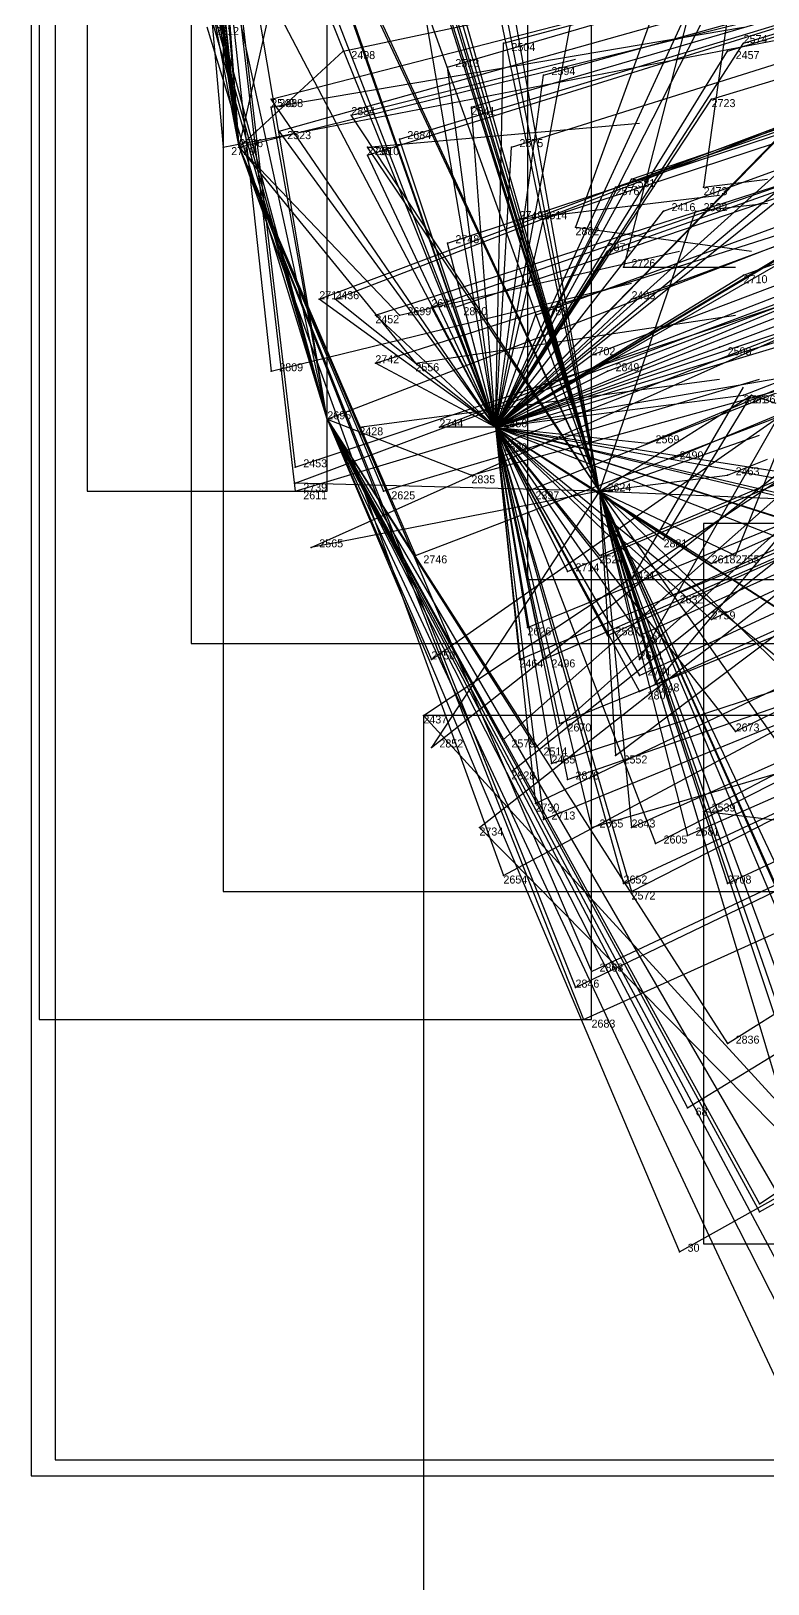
# Model space of a CAD drawing. Extents: x -0.5 to 0.59, y -0.5 to 0.59.
# Drawn here: x -0.499 to -0.407, y -0.3135 to -0.1195 of the extents above; entities that cross this region are included whole.
import ezdxf

# ---------------------------------------------------------------- set-up
doc = ezdxf.new("R2010")
doc.units = 0
for name, color, linetype in [('Clients', 3, 'CONTINUOUS'), ('Facilities', 3, 'CONTINUOUS'), ('Facilities_lines', 3, 'CONTINUOUS'), ('Min_max_boxes', 1, 'CONTINUOUS'), ('Normals', 1, 'CONTINUOUS'), ('Source_points', 5, 'CONTINUOUS'), ('Text', 3, 'CONTINUOUS')]:
    doc.layers.add(name, color=color, linetype=linetype)

msp = doc.modelspace()

# ---------------------------------------------------------------- linework, layer by layer
at = {"layer": 'Clients', "color": 5}
for p in [(-0.46, -0.122, -1.25), (-0.44, -0.121, -1.14), (-0.412, -0.122, -1.074), (-0.41, -0.121, -1.069), (-0.447, -0.124, -1.159), (-0.435, -0.125, -1.13), (-0.469, -0.128, -1.214), (-0.414, -0.128, -1.084), (-0.469, -0.129, -1.25), (-0.444, -0.129, -1.156), (-0.459, -0.13, -1.25), (-0.468, -0.132, -1.215), (-0.453, -0.133, -1.179), (-0.475, -0.134, -1.233), (-0.457, -0.134, -1.25), (-0.457, -0.135, -1.191), (-0.439, -0.134, -1.146), (-0.426, -0.139, -1.122), (-0.424, -0.138, -1.116), (-0.415, -0.139, -1.25), (-0.438, -0.143, -1.25), (-0.435, -0.143, -1.145), (-0.42, -0.142, -1.108), (-0.416, -0.142, -1.25), (-0.431, -0.144, -1.25), (-0.447, -0.146, -1.175), (-0.427, -0.147, -1.13), (-0.425, -0.149, -1.25), (-0.41, -0.15, -1.092), (-0.463, -0.153, -1.219), (-0.461, -0.153, -1.214), (-0.424, -0.153, -1.127), (-0.456, -0.155, -1.205), (-0.453, -0.155, -1.25), (-0.449, -0.154, -1.187), (-0.446, -0.154, -1.179), (-0.436, -0.155, -1.157), (-0.413, -0.159, -1.105), (-0.456, -0.161, -1.21), (-0.451, -0.161, -1.25), (-0.429, -0.16, -1.145), (-0.469, -0.162, -1.25), (-0.427, -0.162, -1.142), (-0.41, -0.165, -1.106), (-0.409, -0.165, -1.25), (-0.458, -0.169, -1.25), (-0.448, -0.169, -1.197), (-0.44, -0.171, -1.18), (-0.422, -0.171, -1.137), (-0.466, -0.174, -1.25), (-0.419, -0.173, -1.133), (-0.466, -0.176, -1.245), (-0.444, -0.175, -1.25), (-0.412, -0.175, -1.25), (-0.466, -0.177, -1.25), (-0.455, -0.177, -1.25), (-0.437, -0.177, -1.179), (-0.464, -0.184, -1.246), (-0.42, -0.183, -1.25), (-0.451, -0.185, -1.25), (-0.428, -0.185, -1.167), (-0.414, -0.186, -1.135), (-0.411, -0.185, -1.25), (-0.432, -0.187, -1.176), (-0.424, -0.188, -1.25), (-0.419, -0.19, -1.15), (-0.414, -0.193, -1.142), (-0.437, -0.194, -1.196), (-0.427, -0.195, -1.173), (-0.423, -0.195, -1.165), (-0.449, -0.198, -1.25), (-0.438, -0.198, -1.202), (-0.435, -0.198, -1.194), (-0.423, -0.198, -1.25), (-0.423, -0.2, -1.169), (-0.421, -0.201, -1.25), (-0.423, -0.202, -1.172), (-0.45, -0.205, -1.236), (-0.433, -0.206, -1.199), (-0.411, -0.207, -1.15), (-0.449, -0.209, -1.237), (-0.44, -0.208, -1.25), (-0.436, -0.209, -1.25), (-0.434, -0.211, -1.207), (-0.426, -0.21, -1.25), (-0.439, -0.212, -1.25), (-0.432, -0.213, -1.203), (-0.436, -0.216, -1.217), (-0.415, -0.217, -1.17), (-0.443, -0.219, -1.236), (-0.435, -0.218, -1.216), (-0.429, -0.219, -1.203), (-0.424, -0.219, -1.25), (-0.421, -0.221, -1.188), (-0.417, -0.22, -1.25), (-0.44, -0.225, -1.236), (-0.425, -0.226, -1.204), (-0.412, -0.226, -1.25), (-0.424, -0.227, -1.202), (-0.429, -0.237, -1.224), (-0.431, -0.239, -1.233), (-0.43, -0.243, -1.25), (-0.412, -0.246, -1.199), (-0.417, -0.254, -1.22), (-0.408, -0.266, -1.218), (-0.408, -0.267, -1.25), (-0.418, -0.272, -1.246)]:
    msp.add_point(p, dxfattribs=at)
at = {"layer": 'Facilities', "color": 3}
for p in [(-0.473, -0.134, -1.229), (-0.462, -0.168, -1.229), (-0.441, -0.169, -1.18), (-0.428, -0.177, -1.25)]:
    msp.add_point(p, dxfattribs=at)
at = {"layer": 'Facilities_lines', "color": 3}
for p, q in [((-0.473, -0.134, -1.229), (-0.498, 0.043, -1.25)), ((-0.473, -0.134, -1.229), (-0.495, 0.043, -1.243)), ((-0.473, -0.134, -1.229), (-0.492, 0.041, -1.235)), ((-0.428, -0.177, -1.25), (-0.465, 0.031, -1.25)), ((-0.428, -0.177, -1.25), (-0.467, 0.023, -1.25)), ((-0.489, 0.021, -1.25), (-0.466, -0.174, -1.25)), ((-0.489, 0.021, -1.25), (-0.466, -0.177, -1.25)), ((-0.489, 0.021, -1.25), (-0.469, -0.162, -1.25)), ((-0.489, 0.021, -1.25), (-0.475, -0.134, -1.233)), ((-0.473, -0.134, -1.229), (-0.496, 0.013, -1.25)), ((-0.428, -0.177, -1.25), (-0.483, 0.011, -1.25)), ((-0.428, -0.177, -1.25), (-0.48, 0.006, -1.25)), ((-0.473, -0.134, -1.229), (-0.487, -0.008, -1.218)), ((-0.473, -0.134, -1.229), (-0.483, -0.011, -1.208)), ((-0.473, -0.134, -1.229), (-0.486, -0.012, -1.216)), ((-0.428, -0.177, -1.25), (-0.475, -0.021, -1.25)), ((-0.428, -0.177, -1.25), (-0.499, -0.024, -1.248)), ((-0.473, -0.134, -1.229), (-0.494, -0.024, -1.236)), ((-0.473, -0.134, -1.229), (-0.486, -0.032, -1.218)), ((-0.428, -0.177, -1.25), (-0.458, -0.033, -1.25)), ((-0.473, -0.134, -1.229), (-0.481, -0.038, -1.207)), ((-0.428, -0.177, -1.25), (-0.47, -0.04, -1.25)), ((-0.462, -0.168, -1.229), (-0.496, -0.042, -1.245)), ((-0.428, -0.177, -1.25), (-0.475, -0.046, -1.25)), ((-0.473, -0.134, -1.229), (-0.479, -0.052, -1.204)), ((-0.428, -0.177, -1.25), (-0.463, -0.067, -1.25)), ((-0.428, -0.177, -1.25), (-0.461, -0.072, -1.25)), ((-0.406, -0.075, -1.25), (-0.431, -0.144, -1.25)), ((-0.406, -0.075, -1.25), (-0.425, -0.149, -1.25)), ((-0.406, -0.075, -1.25), (-0.415, -0.139, -1.25)), ((-0.462, -0.168, -1.229), (-0.477, -0.079, -1.208)), ((-0.462, -0.168, -1.229), (-0.481, -0.081, -1.25)), ((-0.462, -0.168, -1.229), (-0.486, -0.082, -1.25)), ((-0.473, -0.134, -1.229), (-0.464, -0.094, -1.184)), ((-0.441, -0.169, -1.18), (-0.475, -0.104, -1.216)), ((-0.441, -0.169, -1.18), (-0.464, -0.103, -1.187)), ((-0.441, -0.169, -1.18), (-0.466, -0.107, -1.195)), ((-0.441, -0.169, -1.18), (-0.465, -0.107, -1.193)), ((-0.441, -0.169, -1.18), (-0.43, -0.11, -1.11)), ((-0.428, -0.177, -1.25), (-0.458, -0.113, -1.25)), ((-0.441, -0.169, -1.18), (-0.413, -0.114, -1.07)), ((-0.462, -0.168, -1.229), (-0.477, -0.116, -1.25)), ((-0.441, -0.169, -1.18), (-0.46, -0.115, -1.184)), ((-0.441, -0.169, -1.18), (-0.45, -0.116, -1.162)), ((-0.441, -0.169, -1.18), (-0.417, -0.117, -1.082)), ((-0.462, -0.168, -1.229), (-0.477, -0.119, -1.229)), ((-0.473, -0.134, -1.229), (-0.46, -0.122, -1.25)), ((-0.441, -0.169, -1.18), (-0.44, -0.121, -1.14)), ((-0.441, -0.169, -1.18), (-0.41, -0.121, -1.069)), ((-0.441, -0.169, -1.18), (-0.412, -0.122, -1.074)), ((-0.441, -0.169, -1.18), (-0.447, -0.124, -1.159)), ((-0.441, -0.169, -1.18), (-0.396, -0.123, -1.037)), ((-0.441, -0.169, -1.18), (-0.435, -0.125, -1.13)), ((-0.441, -0.169, -1.18), (-0.469, -0.128, -1.214)), ((-0.441, -0.169, -1.18), (-0.391, -0.127, -1.029)), ((-0.441, -0.169, -1.18), (-0.414, -0.128, -1.084)), ((-0.462, -0.168, -1.229), (-0.469, -0.129, -1.25)), ((-0.441, -0.169, -1.18), (-0.444, -0.129, -1.156)), ((-0.441, -0.169, -1.18), (-0.402, -0.129, -1.057)), ((-0.428, -0.177, -1.25), (-0.459, -0.13, -1.25)), ((-0.441, -0.169, -1.18), (-0.468, -0.132, -1.215)), ((-0.441, -0.169, -1.18), (-0.453, -0.133, -1.179)), ((-0.441, -0.169, -1.18), (-0.4, -0.132, -1.052)), ((-0.473, -0.134, -1.229), (-0.44, -0.225, -1.236)), ((-0.473, -0.134, -1.229), (-0.458, -0.169, -1.25)), ((-0.473, -0.134, -1.229), (-0.43, -0.243, -1.25)), ((-0.473, -0.134, -1.229), (-0.451, -0.161, -1.25)), ((-0.473, -0.134, -1.229), (-0.455, -0.177, -1.25)), ((-0.473, -0.134, -1.229), (-0.453, -0.155, -1.25)), ((-0.473, -0.134, -1.229), (-0.451, -0.185, -1.25)), ((-0.473, -0.134, -1.229), (-0.431, -0.239, -1.233)), ((-0.473, -0.134, -1.229), (-0.429, -0.237, -1.224)), ((-0.428, -0.177, -1.25), (-0.457, -0.134, -1.25)), ((-0.441, -0.169, -1.18), (-0.457, -0.135, -1.191)), ((-0.441, -0.169, -1.18), (-0.439, -0.134, -1.146)), ((-0.441, -0.169, -1.18), (-0.384, -0.135, -1.018)), ((-0.441, -0.169, -1.18), (-0.4, -0.136, -1.057)), ((-0.441, -0.169, -1.18), (-0.424, -0.138, -1.116)), ((-0.441, -0.169, -1.18), (-0.391, -0.139, -1.037)), ((-0.441, -0.169, -1.18), (-0.426, -0.139, -1.122)), ((-0.441, -0.169, -1.18), (-0.42, -0.142, -1.108)), ((-0.441, -0.169, -1.18), (-0.396, -0.143, -1.053)), ((-0.441, -0.169, -1.18), (-0.435, -0.143, -1.145)), ((-0.428, -0.177, -1.25), (-0.438, -0.143, -1.25)), ((-0.428, -0.177, -1.25), (-0.416, -0.142, -1.25)), ((-0.441, -0.169, -1.18), (-0.447, -0.146, -1.175)), ((-0.441, -0.169, -1.18), (-0.427, -0.147, -1.13)), ((-0.441, -0.169, -1.18), (-0.41, -0.15, -1.092)), ((-0.441, -0.169, -1.18), (-0.463, -0.153, -1.219)), ((-0.441, -0.169, -1.18), (-0.461, -0.153, -1.214)), ((-0.441, -0.169, -1.18), (-0.424, -0.153, -1.127)), ((-0.441, -0.169, -1.18), (-0.456, -0.155, -1.205)), ((-0.441, -0.169, -1.18), (-0.449, -0.154, -1.187)), ((-0.441, -0.169, -1.18), (-0.446, -0.154, -1.179)), ((-0.441, -0.169, -1.18), (-0.405, -0.154, -1.083)), ((-0.441, -0.169, -1.18), (-0.395, -0.155, -1.06)), ((-0.441, -0.169, -1.18), (-0.436, -0.155, -1.157)), ((-0.441, -0.169, -1.18), (-0.405, -0.157, -1.086)), ((-0.441, -0.169, -1.18), (-0.413, -0.159, -1.105)), ((-0.441, -0.169, -1.18), (-0.456, -0.161, -1.21)), ((-0.441, -0.169, -1.18), (-0.429, -0.16, -1.145)), ((-0.441, -0.169, -1.18), (-0.395, -0.161, -1.066)), ((-0.441, -0.169, -1.18), (-0.427, -0.162, -1.142)), ((-0.441, -0.169, -1.18), (-0.41, -0.165, -1.106)), ((-0.428, -0.177, -1.25), (-0.409, -0.165, -1.25)), ((-0.462, -0.168, -1.229), (-0.436, -0.209, -1.25)), ((-0.462, -0.168, -1.229), (-0.406, -0.273, -1.222)), ((-0.462, -0.168, -1.229), (-0.417, -0.254, -1.22)), ((-0.462, -0.168, -1.229), (-0.408, -0.266, -1.218)), ((-0.462, -0.168, -1.229), (-0.44, -0.208, -1.25)), ((-0.462, -0.168, -1.229), (-0.405, -0.29, -1.245)), ((-0.462, -0.168, -1.229), (-0.418, -0.272, -1.246)), ((-0.462, -0.168, -1.229), (-0.408, -0.267, -1.25)), ((-0.462, -0.168, -1.229), (-0.396, -0.298, -1.25)), ((-0.462, -0.168, -1.229), (-0.401, -0.273, -1.213)), ((-0.462, -0.168, -1.229), (-0.449, -0.198, -1.25)), ((-0.462, -0.168, -1.229), (-0.439, -0.212, -1.25)), ((-0.462, -0.168, -1.229), (-0.444, -0.175, -1.25)), ((-0.462, -0.168, -1.229), (-0.412, -0.246, -1.199)), ((-0.441, -0.169, -1.18), (-0.448, -0.169, -1.197)), ((-0.441, -0.169, -1.18), (-0.399, -0.196, -1.11)), ((-0.441, -0.169, -1.18), (-0.405, -0.183, -1.11)), ((-0.441, -0.169, -1.18), (-0.402, -0.194, -1.117)), ((-0.441, -0.169, -1.18), (-0.434, -0.211, -1.207)), ((-0.441, -0.169, -1.18), (-0.438, -0.198, -1.202)), ((-0.441, -0.169, -1.18), (-0.377, -0.179, -1.043)), ((-0.441, -0.169, -1.18), (-0.419, -0.173, -1.133)), ((-0.441, -0.169, -1.18), (-0.435, -0.198, -1.194)), ((-0.441, -0.169, -1.18), (-0.428, -0.185, -1.167)), ((-0.441, -0.169, -1.18), (-0.386, -0.179, -1.063)), ((-0.441, -0.169, -1.18), (-0.4, -0.179, -1.095)), ((-0.441, -0.169, -1.18), (-0.422, -0.171, -1.137)), ((-0.441, -0.169, -1.18), (-0.424, -0.227, -1.202)), ((-0.441, -0.169, -1.18), (-0.427, -0.195, -1.173)), ((-0.441, -0.169, -1.18), (-0.421, -0.221, -1.188)), ((-0.441, -0.169, -1.18), (-0.414, -0.186, -1.135)), ((-0.441, -0.169, -1.18), (-0.437, -0.194, -1.196)), ((-0.441, -0.169, -1.18), (-0.419, -0.19, -1.15)), ((-0.441, -0.169, -1.18), (-0.437, -0.177, -1.179)), ((-0.441, -0.169, -1.18), (-0.425, -0.226, -1.204)), ((-0.441, -0.169, -1.18), (-0.429, -0.219, -1.203)), ((-0.441, -0.169, -1.18), (-0.433, -0.206, -1.199)), ((-0.441, -0.169, -1.18), (-0.411, -0.207, -1.15)), ((-0.441, -0.169, -1.18), (-0.4, -0.182, -1.099)), ((-0.441, -0.169, -1.18), (-0.391, -0.185, -1.081)), ((-0.441, -0.169, -1.18), (-0.435, -0.218, -1.216)), ((-0.441, -0.169, -1.18), (-0.432, -0.187, -1.176)), ((-0.441, -0.169, -1.18), (-0.436, -0.216, -1.217)), ((-0.441, -0.169, -1.18), (-0.423, -0.2, -1.169)), ((-0.441, -0.169, -1.18), (-0.414, -0.193, -1.142)), ((-0.441, -0.169, -1.18), (-0.403, -0.2, -1.126)), ((-0.441, -0.169, -1.18), (-0.423, -0.195, -1.165)), ((-0.441, -0.169, -1.18), (-0.423, -0.202, -1.172)), ((-0.441, -0.169, -1.18), (-0.385, -0.182, -1.064)), ((-0.441, -0.169, -1.18), (-0.44, -0.171, -1.18)), ((-0.441, -0.169, -1.18), (-0.432, -0.213, -1.203)), ((-0.428, -0.177, -1.25), (-0.466, -0.176, -1.245)), ((-0.428, -0.177, -1.25), (-0.412, -0.175, -1.25)), ((-0.428, -0.177, -1.25), (-0.464, -0.184, -1.246)), ((-0.428, -0.177, -1.25), (-0.449, -0.209, -1.237)), ((-0.428, -0.177, -1.25), (-0.4, -0.258, -1.25)), ((-0.428, -0.177, -1.25), (-0.426, -0.21, -1.25)), ((-0.428, -0.177, -1.25), (-0.392, -0.258, -1.25)), ((-0.428, -0.177, -1.25), (-0.395, -0.255, -1.25)), ((-0.428, -0.177, -1.25), (-0.373, -0.3, -1.25)), ((-0.428, -0.177, -1.25), (-0.393, -0.294, -1.25)), ((-0.428, -0.177, -1.25), (-0.393, -0.272, -1.25)), ((-0.428, -0.177, -1.25), (-0.394, -0.21, -1.25)), ((-0.428, -0.177, -1.25), (-0.424, -0.188, -1.25)), ((-0.428, -0.177, -1.25), (-0.404, -0.249, -1.25)), ((-0.428, -0.177, -1.25), (-0.395, -0.247, -1.25)), ((-0.428, -0.177, -1.25), (-0.399, -0.218, -1.25)), ((-0.428, -0.177, -1.25), (-0.423, -0.198, -1.25)), ((-0.428, -0.177, -1.25), (-0.404, -0.178, -1.25)), ((-0.428, -0.177, -1.25), (-0.417, -0.22, -1.25)), ((-0.428, -0.177, -1.25), (-0.412, -0.226, -1.25)), ((-0.428, -0.177, -1.25), (-0.411, -0.185, -1.25)), ((-0.428, -0.177, -1.25), (-0.424, -0.219, -1.25)), ((-0.428, -0.177, -1.25), (-0.421, -0.201, -1.25)), ((-0.428, -0.177, -1.25), (-0.42, -0.183, -1.25)), ((-0.363, -0.3, -1.25), (-0.45, -0.205, -1.236)), ((-0.342, -0.226, -1.025), (-0.415, -0.217, -1.17)), ((-0.363, -0.3, -1.25), (-0.443, -0.219, -1.236))]:
    msp.add_line(p, q, dxfattribs=at)
at = {"layer": 'Min_max_boxes', "color": 1}
for p, q in [((-0.492, 0.183, -1.25), (-0.492, -0.177, -1.25)), ((-0.492, 0.183, -1.228), (-0.492, -0.177, -1.228)), ((-0.462, -0.177, -1.25), (-0.462, 0.183, -1.25)), ((-0.462, -0.177, -1.228), (-0.462, 0.183, -1.228)), ((-0.479, 0.139, -1.25), (-0.479, -0.196, -1.25)), ((-0.479, 0.139, -1.25), (-0.479, -0.196, -1.25)), ((-0.437, 0.096, -1.25), (-0.437, -0.188, -1.25)), ((-0.437, 0.096, -1.25), (-0.437, -0.188, -1.25)), ((-0.498, 0.043, -1.25), (-0.498, -0.243, -1.25)), ((-0.498, 0.043, -1.184), (-0.498, -0.243, -1.184)), ((-0.429, -0.243, -1.25), (-0.429, 0.043, -1.25)), ((-0.429, -0.243, -1.184), (-0.429, 0.043, -1.184)), ((-0.499, 0.031, -1.25), (-0.499, -0.3, -1.25)), ((-0.499, 0.031, -1.237), (-0.499, -0.3, -1.237)), ((-0.496, -0.042, -1.25), (-0.496, -0.298, -1.25)), ((-0.496, -0.042, -1.199), (-0.496, -0.298, -1.199)), ((-0.475, -0.103, -1.219), (-0.475, -0.227, -1.219)), ((-0.475, -0.103, -1.018), (-0.475, -0.227, -1.018)), ((-0.492, -0.177, -1.25), (-0.462, -0.177, -1.25)), ((-0.492, -0.177, -1.228), (-0.462, -0.177, -1.228)), ((-0.492, -0.177, -1.25), (-0.492, -0.177, -1.228)), ((-0.462, -0.177, -1.25), (-0.462, -0.177, -1.228)), ((-0.291, -0.181, -1.17), (-0.415, -0.181, -1.17)), ((-0.415, -0.181, -1.17), (-0.415, -0.271, -1.17)), ((-0.291, -0.181, -0.91), (-0.415, -0.181, -0.91)), ((-0.415, -0.181, -0.91), (-0.415, -0.271, -0.91)), ((-0.415, -0.181, -1.17), (-0.415, -0.181, -0.91)), ((-0.437, -0.188, -1.25), (-0.185, -0.188, -1.25)), ((-0.437, -0.188, -1.25), (-0.185, -0.188, -1.25)), ((-0.437, -0.188, -1.25), (-0.437, -0.188, -1.25)), ((-0.479, -0.196, -1.25), (-0.237, -0.196, -1.25)), ((-0.479, -0.196, -1.25), (-0.237, -0.196, -1.25)), ((-0.479, -0.196, -1.25), (-0.479, -0.196, -1.25)), ((-0.264, -0.205, -1.25), (-0.45, -0.205, -1.25)), ((-0.45, -0.205, -1.25), (-0.45, -0.421, -1.25)), ((-0.264, -0.205, -1.236), (-0.45, -0.205, -1.236)), ((-0.45, -0.205, -1.236), (-0.45, -0.421, -1.236)), ((-0.45, -0.205, -1.25), (-0.45, -0.205, -1.236)), ((-0.475, -0.227, -1.219), (-0.377, -0.227, -1.219)), ((-0.475, -0.227, -1.018), (-0.377, -0.227, -1.018)), ((-0.475, -0.227, -1.219), (-0.475, -0.227, -1.018)), ((-0.498, -0.243, -1.25), (-0.429, -0.243, -1.25)), ((-0.498, -0.243, -1.184), (-0.429, -0.243, -1.184)), ((-0.498, -0.243, -1.25), (-0.498, -0.243, -1.184)), ((-0.429, -0.243, -1.25), (-0.429, -0.243, -1.184)), ((-0.415, -0.271, -1.17), (-0.291, -0.271, -1.17)), ((-0.415, -0.271, -0.91), (-0.291, -0.271, -0.91)), ((-0.415, -0.271, -1.17), (-0.415, -0.271, -0.91)), ((-0.496, -0.298, -1.25), (-0.396, -0.298, -1.25)), ((-0.496, -0.298, -1.199), (-0.396, -0.298, -1.199)), ((-0.496, -0.298, -1.25), (-0.496, -0.298, -1.199)), ((-0.499, -0.3, -1.25), (-0.373, -0.3, -1.25)), ((-0.499, -0.3, -1.237), (-0.373, -0.3, -1.237)), ((-0.499, -0.3, -1.25), (-0.499, -0.3, -1.237))]:
    msp.add_line(p, q, dxfattribs=at)
at = {"layer": 'Normals', "color": 1}
for p, q in [((-0.412, -0.122, -1.074), (-0.323, -0.095, -1.111)), ((-0.41, -0.121, -1.069), (-0.321, -0.094, -1.106)), ((-0.447, -0.124, -1.159), (-0.358, -0.098, -1.196)), ((-0.44, -0.121, -1.14), (-0.35, -0.097, -1.178)), ((-0.435, -0.125, -1.13), (-0.345, -0.1, -1.168)), ((-0.414, -0.128, -1.084), (-0.325, -0.101, -1.121)), ((-0.469, -0.128, -1.214), (-0.372, -0.103, -1.225)), ((-0.444, -0.129, -1.156), (-0.355, -0.103, -1.193)), ((-0.468, -0.132, -1.215), (-0.372, -0.105, -1.228)), ((-0.457, -0.135, -1.191), (-0.364, -0.106, -1.216)), ((-0.453, -0.133, -1.179), (-0.364, -0.106, -1.217)), ((-0.439, -0.134, -1.146), (-0.35, -0.106, -1.183)), ((-0.424, -0.138, -1.116), (-0.337, -0.108, -1.153)), ((-0.473, -0.134, -1.229), (-0.376, -0.11, -1.232)), ((-0.426, -0.139, -1.122), (-0.339, -0.109, -1.159)), ((-0.42, -0.142, -1.108), (-0.332, -0.11, -1.145)), ((-0.435, -0.143, -1.145), (-0.347, -0.114, -1.182)), ((-0.475, -0.134, -1.233), (-0.377, -0.115, -1.23)), ((-0.46, -0.122, -1.25), (-0.427, -0.115, -1.156)), ((-0.427, -0.147, -1.13), (-0.34, -0.116, -1.167)), ((-0.463, -0.153, -1.219), (-0.37, -0.118, -1.233)), ((-0.461, -0.153, -1.214), (-0.368, -0.117, -1.228)), ((-0.447, -0.146, -1.175), (-0.359, -0.117, -1.212)), ((-0.41, -0.15, -1.092), (-0.323, -0.118, -1.129)), ((-0.469, -0.129, -1.25), (-0.41, -0.119, -1.17)), ((-0.424, -0.153, -1.127), (-0.337, -0.121, -1.164)), ((-0.459, -0.13, -1.25), (-0.431, -0.123, -1.154)), ((-0.449, -0.154, -1.187), (-0.36, -0.123, -1.221)), ((-0.446, -0.154, -1.179), (-0.358, -0.124, -1.216)), ((-0.436, -0.155, -1.157), (-0.349, -0.123, -1.194)), ((-0.456, -0.155, -1.205), (-0.363, -0.125, -1.223)), ((-0.413, -0.159, -1.105), (-0.326, -0.126, -1.143)), ((-0.429, -0.16, -1.145), (-0.342, -0.127, -1.182)), ((-0.427, -0.162, -1.142), (-0.34, -0.129, -1.179)), ((-0.457, -0.134, -1.25), (-0.423, -0.131, -1.156)), ((-0.456, -0.161, -1.21), (-0.362, -0.131, -1.225)), ((-0.41, -0.165, -1.106), (-0.324, -0.131, -1.143)), ((-0.462, -0.168, -1.229), (-0.369, -0.132, -1.231)), ((-0.448, -0.169, -1.197), (-0.358, -0.134, -1.225)), ((-0.441, -0.169, -1.18), (-0.354, -0.135, -1.216)), ((-0.422, -0.171, -1.137), (-0.336, -0.135, -1.174)), ((-0.44, -0.171, -1.18), (-0.353, -0.137, -1.217)), ((-0.419, -0.173, -1.133), (-0.333, -0.137, -1.17)), ((-0.415, -0.139, -1.25), (-0.407, -0.138, -1.15)), ((-0.438, -0.143, -1.25), (-0.413, -0.14, -1.153)), ((-0.416, -0.142, -1.25), (-0.407, -0.141, -1.15)), ((-0.437, -0.177, -1.179), (-0.351, -0.143, -1.215)), ((-0.466, -0.176, -1.245), (-0.383, -0.145, -1.198)), ((-0.431, -0.144, -1.25), (-0.409, -0.147, -1.153)), ((-0.453, -0.155, -1.25), (-0.418, -0.147, -1.157)), ((-0.428, -0.185, -1.167), (-0.343, -0.149, -1.204)), ((-0.425, -0.149, -1.25), (-0.411, -0.149, -1.151)), ((-0.414, -0.186, -1.135), (-0.329, -0.148, -1.172)), ((-0.469, -0.162, -1.25), (-0.424, -0.151, -1.161)), ((-0.464, -0.184, -1.246), (-0.388, -0.15, -1.19)), ((-0.432, -0.187, -1.176), (-0.346, -0.151, -1.213)), ((-0.466, -0.174, -1.25), (-0.403, -0.153, -1.175)), ((-0.45, -0.205, -1.236), (-0.37, -0.152, -1.209)), ((-0.449, -0.209, -1.237), (-0.377, -0.152, -1.197)), ((-0.419, -0.19, -1.15), (-0.334, -0.152, -1.187)), ((-0.451, -0.161, -1.25), (-0.411, -0.155, -1.159)), ((-0.449, -0.198, -1.25), (-0.386, -0.154, -1.186)), ((-0.44, -0.208, -1.25), (-0.379, -0.154, -1.192)), ((-0.414, -0.193, -1.142), (-0.33, -0.154, -1.179)), ((-0.466, -0.177, -1.25), (-0.396, -0.156, -1.182)), ((-0.437, -0.194, -1.196), (-0.346, -0.157, -1.214)), ((-0.427, -0.195, -1.173), (-0.342, -0.157, -1.21)), ((-0.423, -0.198, -1.25), (-0.399, -0.156, -1.162)), ((-0.423, -0.195, -1.165), (-0.339, -0.157, -1.203)), ((-0.421, -0.201, -1.25), (-0.384, -0.157, -1.169)), ((-0.451, -0.185, -1.25), (-0.383, -0.159, -1.182)), ((-0.436, -0.209, -1.25), (-0.379, -0.158, -1.185)), ((-0.435, -0.198, -1.194), (-0.346, -0.159, -1.218)), ((-0.443, -0.219, -1.236), (-0.368, -0.16, -1.206)), ((-0.439, -0.212, -1.25), (-0.375, -0.161, -1.193)), ((-0.438, -0.198, -1.202), (-0.347, -0.16, -1.216)), ((-0.423, -0.2, -1.169), (-0.339, -0.161, -1.207)), ((-0.444, -0.175, -1.25), (-0.397, -0.162, -1.163)), ((-0.458, -0.169, -1.25), (-0.413, -0.163, -1.161)), ((-0.455, -0.177, -1.25), (-0.408, -0.163, -1.163)), ((-0.424, -0.188, -1.25), (-0.41, -0.164, -1.154)), ((-0.423, -0.202, -1.172), (-0.339, -0.164, -1.209)), ((-0.42, -0.183, -1.25), (-0.409, -0.165, -1.152)), ((-0.411, -0.207, -1.15), (-0.328, -0.166, -1.188)), ((-0.409, -0.165, -1.25), (-0.406, -0.166, -1.15)), ((-0.426, -0.21, -1.25), (-0.369, -0.167, -1.18)), ((-0.433, -0.206, -1.199), (-0.342, -0.169, -1.215)), ((-0.428, -0.177, -1.25), (-0.408, -0.17, -1.152)), ((-0.411, -0.185, -1.25), (-0.405, -0.17, -1.151)), ((-0.436, -0.216, -1.217), (-0.346, -0.173, -1.218)), ((-0.415, -0.217, -1.17), (-0.333, -0.174, -1.208)), ((-0.412, -0.175, -1.25), (-0.407, -0.173, -1.15)), ((-0.421, -0.221, -1.188), (-0.335, -0.177, -1.214)), ((-0.44, -0.225, -1.236), (-0.354, -0.179, -1.214)), ((-0.435, -0.218, -1.216), (-0.342, -0.18, -1.215)), ((-0.434, -0.211, -1.207), (-0.339, -0.18, -1.213)), ((-0.432, -0.213, -1.203), (-0.337, -0.18, -1.21)), ((-0.424, -0.227, -1.202), (-0.336, -0.182, -1.214)), ((-0.425, -0.226, -1.204), (-0.335, -0.184, -1.212)), ((-0.424, -0.219, -1.25), (-0.357, -0.189, -1.182)), ((-0.429, -0.219, -1.203), (-0.333, -0.191, -1.205)), ((-0.412, -0.246, -1.199), (-0.328, -0.193, -1.214)), ((-0.429, -0.237, -1.224), (-0.34, -0.195, -1.203)), ((-0.431, -0.239, -1.233), (-0.344, -0.197, -1.209)), ((-0.417, -0.22, -1.25), (-0.365, -0.197, -1.168)), ((-0.417, -0.254, -1.22), (-0.332, -0.202, -1.209)), ((-0.412, -0.226, -1.25), (-0.363, -0.203, -1.166)), ((-0.43, -0.243, -1.25), (-0.348, -0.206, -1.206)), ((-0.408, -0.266, -1.218), (-0.325, -0.211, -1.207)), ((-0.418, -0.272, -1.246), (-0.341, -0.229, -1.198)), ((-0.408, -0.267, -1.25), (-0.351, -0.235, -1.174))]:
    msp.add_line(p, q, dxfattribs=at)
at = {"layer": 'Source_points', "color": 5}
for p in [(-0.46, -0.122, -1.25), (-0.44, -0.121, -1.14), (-0.412, -0.122, -1.074), (-0.41, -0.121, -1.069), (-0.447, -0.124, -1.159), (-0.435, -0.125, -1.13), (-0.469, -0.128, -1.214), (-0.414, -0.128, -1.084), (-0.469, -0.129, -1.25), (-0.444, -0.129, -1.156), (-0.459, -0.13, -1.25), (-0.468, -0.132, -1.215), (-0.453, -0.133, -1.179), (-0.475, -0.134, -1.233), (-0.473, -0.134, -1.229), (-0.457, -0.134, -1.25), (-0.457, -0.135, -1.191), (-0.439, -0.134, -1.146), (-0.426, -0.139, -1.122), (-0.424, -0.138, -1.116), (-0.415, -0.139, -1.25), (-0.438, -0.143, -1.25), (-0.435, -0.143, -1.145), (-0.42, -0.142, -1.108), (-0.416, -0.142, -1.25), (-0.431, -0.144, -1.25), (-0.447, -0.146, -1.175), (-0.427, -0.147, -1.13), (-0.425, -0.149, -1.25), (-0.41, -0.15, -1.092), (-0.463, -0.153, -1.219), (-0.461, -0.153, -1.214), (-0.424, -0.153, -1.127), (-0.456, -0.155, -1.205), (-0.453, -0.155, -1.25), (-0.449, -0.154, -1.187), (-0.446, -0.154, -1.179), (-0.436, -0.155, -1.157), (-0.413, -0.159, -1.105), (-0.456, -0.161, -1.21), (-0.451, -0.161, -1.25), (-0.429, -0.16, -1.145), (-0.469, -0.162, -1.25), (-0.427, -0.162, -1.142), (-0.41, -0.165, -1.106), (-0.409, -0.165, -1.25), (-0.462, -0.168, -1.229), (-0.458, -0.169, -1.25), (-0.448, -0.169, -1.197), (-0.441, -0.169, -1.18), (-0.44, -0.171, -1.18), (-0.422, -0.171, -1.137), (-0.466, -0.174, -1.25), (-0.419, -0.173, -1.133), (-0.466, -0.176, -1.245), (-0.444, -0.175, -1.25), (-0.412, -0.175, -1.25), (-0.466, -0.177, -1.25), (-0.455, -0.177, -1.25), (-0.437, -0.177, -1.179), (-0.428, -0.177, -1.25), (-0.464, -0.184, -1.246), (-0.42, -0.183, -1.25), (-0.451, -0.185, -1.25), (-0.428, -0.185, -1.167), (-0.414, -0.186, -1.135), (-0.411, -0.185, -1.25), (-0.432, -0.187, -1.176), (-0.424, -0.188, -1.25), (-0.419, -0.19, -1.15), (-0.414, -0.193, -1.142), (-0.437, -0.194, -1.196), (-0.427, -0.195, -1.173), (-0.423, -0.195, -1.165), (-0.449, -0.198, -1.25), (-0.438, -0.198, -1.202), (-0.435, -0.198, -1.194), (-0.423, -0.198, -1.25), (-0.423, -0.2, -1.169), (-0.421, -0.201, -1.25), (-0.423, -0.202, -1.172), (-0.45, -0.205, -1.236), (-0.433, -0.206, -1.199), (-0.411, -0.207, -1.15), (-0.449, -0.209, -1.237), (-0.44, -0.208, -1.25), (-0.436, -0.209, -1.25), (-0.434, -0.211, -1.207), (-0.426, -0.21, -1.25), (-0.439, -0.212, -1.25), (-0.432, -0.213, -1.203), (-0.436, -0.216, -1.217), (-0.415, -0.217, -1.17), (-0.443, -0.219, -1.236), (-0.435, -0.218, -1.216), (-0.429, -0.219, -1.203), (-0.424, -0.219, -1.25), (-0.421, -0.221, -1.188), (-0.417, -0.22, -1.25), (-0.44, -0.225, -1.236), (-0.425, -0.226, -1.204), (-0.412, -0.226, -1.25), (-0.424, -0.227, -1.202), (-0.429, -0.237, -1.224), (-0.431, -0.239, -1.233), (-0.43, -0.243, -1.25), (-0.412, -0.246, -1.199), (-0.417, -0.254, -1.22), (-0.408, -0.266, -1.218), (-0.408, -0.267, -1.25), (-0.418, -0.272, -1.246)]:
    msp.add_point(p, dxfattribs=at)

# ---------------------------------------------------------------- texts
at = {"layer": 'Text', "color": 3}
for s, p in [('2812', (-0.476, -0.12, -1.229)), ('2574', (-0.41, -0.121, -1.069)), ('2498', (-0.459, -0.123, -1.25)), ('2504', (-0.439, -0.122, -1.14)), ('2457', (-0.411, -0.123, -1.074)), ('2513', (-0.446, -0.124, -1.159)), ('2594', (-0.434, -0.125, -1.13)), ('2549', (-0.469, -0.129, -1.25)), ('2388', (-0.468, -0.129, -1.214)), ('2723', (-0.414, -0.129, -1.084)), ('2884', (-0.459, -0.13, -1.25)), ('2541', (-0.444, -0.13, -1.156)), ('2706', (-0.473, -0.134, -1.229)), ('2523', (-0.467, -0.133, -1.215)), ('2684', (-0.452, -0.133, -1.179)), ('2575', (-0.438, -0.134, -1.146)), ('2719', (-0.474, -0.135, -1.233)), ('2796', (-0.457, -0.135, -1.191)), ('2810', (-0.456, -0.135, -1.25)), ('2576', (-0.426, -0.14, -1.122)), ('2581', (-0.424, -0.139, -1.116)), ('2473', (-0.415, -0.14, -1.25)), ('2416', (-0.419, -0.142, -1.108)), ('2532', (-0.415, -0.142, -1.25)), ('2749', (-0.438, -0.143, -1.25)), ('2614', (-0.435, -0.143, -1.145)), ('2748', (-0.446, -0.146, -1.175)), ('2882', (-0.431, -0.145, -1.25)), ('2871', (-0.427, -0.147, -1.13)), ('2726', (-0.424, -0.149, -1.25)), ('2710', (-0.41, -0.151, -1.092)), ('2711', (-0.463, -0.153, -1.219)), ('2436', (-0.461, -0.153, -1.214)), ('2627', (-0.449, -0.154, -1.187)), ('2493', (-0.424, -0.153, -1.127)), ('2452', (-0.456, -0.156, -1.205)), ('2699', (-0.452, -0.155, -1.25)), ('2840', (-0.445, -0.155, -1.179)), ('2758', (-0.435, -0.155, -1.157)), ('2702', (-0.429, -0.16, -1.145)), ('2598', (-0.412, -0.16, -1.105)), ('2809', (-0.468, -0.162, -1.25)), ('2742', (-0.456, -0.161, -1.21)), ('2556', (-0.451, -0.162, -1.25)), ('2849', (-0.426, -0.162, -1.142)), ('2381', (-0.41, -0.166, -1.106)), ('2736', (-0.409, -0.166, -1.25)), ('2695', (-0.462, -0.168, -1.229)), ('2744', (-0.448, -0.169, -1.197)), ('2850', (-0.44, -0.169, -1.18)), ('2428', (-0.458, -0.17, -1.25)), ('2569', (-0.421, -0.171, -1.137)), ('2639', (-0.44, -0.172, -1.18)), ('2490', (-0.418, -0.173, -1.133)), ('2453', (-0.465, -0.174, -1.25)), ('2463', (-0.411, -0.175, -1.25)), ('2739', (-0.465, -0.177, -1.245)), ('2835', (-0.444, -0.176, -1.25)), ('2624', (-0.427, -0.177, -1.25)), ('2611', (-0.465, -0.178, -1.25)), ('2625', (-0.454, -0.178, -1.25)), ('2397', (-0.436, -0.178, -1.179)), ('2565', (-0.463, -0.184, -1.246)), ('2881', (-0.42, -0.184, -1.25)), ('2746', (-0.45, -0.186, -1.25)), ('2714', (-0.431, -0.187, -1.176)), ('2524', (-0.428, -0.186, -1.167)), ('2618', (-0.414, -0.186, -1.135)), ('2755', (-0.411, -0.186, -1.25)), ('2431', (-0.424, -0.188, -1.25)), ('2632', (-0.418, -0.191, -1.15)), ('2759', (-0.414, -0.193, -1.142)), ('2626', (-0.437, -0.195, -1.196)), ('2587', (-0.426, -0.195, -1.173)), ('2787', (-0.423, -0.196, -1.165)), ('2750', (-0.449, -0.198, -1.25)), ('2641', (-0.423, -0.198, -1.25)), ('2464', (-0.438, -0.199, -1.202)), ('2496', (-0.434, -0.199, -1.194)), ('2741', (-0.422, -0.2, -1.169)), ('2848', (-0.421, -0.202, -1.25)), ('2807', (-0.422, -0.203, -1.172)), ('2437', (-0.45, -0.206, -1.236)), ('2670', (-0.432, -0.207, -1.199)), ('2673', (-0.411, -0.207, -1.15)), ('2852', (-0.448, -0.209, -1.237)), ('2579', (-0.439, -0.209, -1.25)), ('2514', (-0.435, -0.21, -1.25)), ('2435', (-0.434, -0.211, -1.207)), ('2552', (-0.425, -0.211, -1.25)), ('2828', (-0.439, -0.213, -1.25)), ('2878', (-0.431, -0.213, -1.203)), ('2730', (-0.436, -0.217, -1.217)), ('2713', (-0.434, -0.218, -1.216)), ('2539', (-0.414, -0.217, -1.17)), ('2734', (-0.443, -0.22, -1.236)), ('2655', (-0.428, -0.219, -1.203)), ('2843', (-0.424, -0.219, -1.25)), ('2681', (-0.416, -0.22, -1.25)), ('2605', (-0.42, -0.221, -1.188)), ('2654', (-0.44, -0.226, -1.236)), ('2652', (-0.425, -0.226, -1.204)), ('2708', (-0.412, -0.226, -1.25)), ('2572', (-0.424, -0.228, -1.202)), ('2863', (-0.428, -0.237, -1.224)), ('2846', (-0.431, -0.239, -1.233)), ('2683', (-0.429, -0.244, -1.25)), ('2836', (-0.411, -0.246, -1.199)), ('68', (-0.416, -0.255, -1.22)), ('30', (-0.417, -0.272, -1.246))]:
    msp.add_text(s, height=0.001, dxfattribs=at).set_placement(p)

doc.saveas('drawing.dxf')
